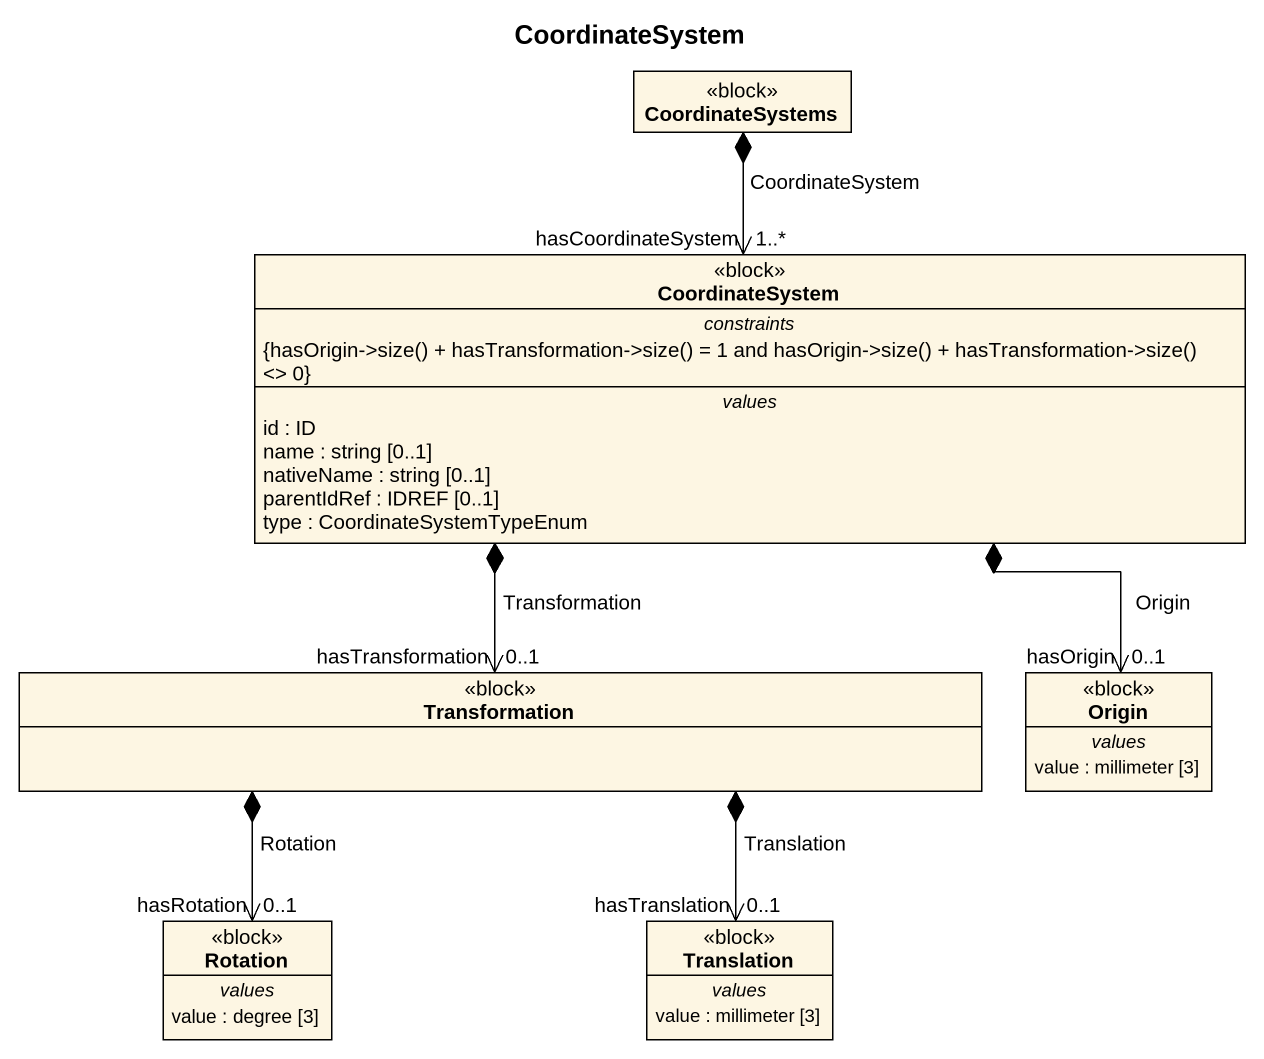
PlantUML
@startuml
title CoordinateSystem
hide circle
hide empty members
class CoordinateSystems <<block>>
class CoordinateSystem <<block>> {
  -- constraints --
  {field} {hasOrigin->size() + hasTransformation->size() = 1 and hasOrigin->size() + hasTransformation->size() <> 0}
  -- values --
  id : ID
  name : string [0..1]
  nativeName : string [0..1]
  parentIdRef : IDREF [0..1]
  type : CoordinateSystemTypeEnum
}
class Transformation <<block>>
class Origin <<block>> {
  -- values --
  value : millimeter [3]
}
class Rotation <<block>> {
  -- values --
  value : degree [3]
}
class Translation <<block>> {
  -- values --
  value : millimeter [3]
}
CoordinateSystems *--> "hasCoordinateSystem\n1..*" CoordinateSystem : CoordinateSystem
CoordinateSystem *--> "hasTransformation\n0..1" Transformation : Transformation
CoordinateSystem *--> "0..1\nhasOrigin" Origin : Origin
Transformation *--> "hasRotation\n0..1" Rotation : Rotation
Transformation *--> "0..1\nhasTranslation" Translation : Translation
@enduml
